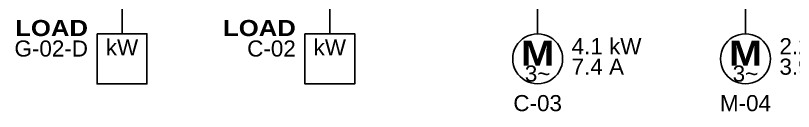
# Model space of a CAD drawing. Header units: millimetres. Extents: x 0 to 420, y 0 to 297.
# Drawn here: x 237.2 to 338.1, y 122.5 to 134.9 of the extents above; entities that cross this region are included whole.
import ezdxf
from ezdxf.enums import TextEntityAlignment as Align

# ---------------------------------------------------------------- set-up
doc = ezdxf.new("R2010")
doc.units = ezdxf.units.MM
doc.layers.add('291-E-DIAGRAMA', color=5, linetype='Continuous')
doc.layers.add('291-E-TEXTOS', color=7, linetype='Continuous')
doc.styles.add('ARIAL', font='arial.ttf')
doc.styles.add('ARIAL_BLACK', font='ariblk.ttf')

# ---------------------------------------------------------------- blocks, each defined once
blk = doc.blocks.new('LV_CABLE_RUN')
at = {"layer": '291-E-DIAGRAMA', "lineweight": 25, "true_color": 0xff0000}
for p, q in [((0, 0), (0, -52.07)), ((0, -57.07), (0, -60.07))]:
    blk.add_line(p, q, dxfattribs=at)
blk.add_lwpolyline([(1.265, -52.07), (0.015, -55.511), (-1.235, -52.07), (1.265, -52.07)], close=True, dxfattribs=at)
at = {"layer": '291-E-DIAGRAMA', "lineweight": 18, "true_color": 0xff0000}
blk.add_lwpolyline([(-1.235, -52.07), (1.265, -52.07), (0.015, -55.511)], close=True, dxfattribs=at)
at = {"layer": '291-E-DIAGRAMA', "true_color": 0xff0000}
blk.add_solid([(-1.235, -52.07), (1.265, -52.07), (0.015, -55.511)], dxfattribs=at)
at = {"layer": '291-E-TEXTOS', "true_color": 0x008800, "style": 'ARIAL'}
for tag, p, height in [('CABLE_INSULATION', (6, -50.07), 2.79), ('CABLE_TAG', (-0.8, -50.07), 3.49), ('CABLE_SPEC', (2.9, -50.07), 2.79)]:
    blk.add_attdef(tag, p, '', height=height, rotation=90, dxfattribs=at)
blk = doc.blocks.new('LV_LOAD_BOX_KW')
at = {"layer": '291-E-DIAGRAMA', "lineweight": 25, "true_color": 0x0000ff}
blk.add_line((0, 0), (0, -3.922), dxfattribs=at)
blk.add_lwpolyline([(-5.392, -3.922), (5.392, -3.922), (5.392, -14.706), (-5.392, -14.706)], close=True, dxfattribs=at)
at = {"layer": '291-E-TEXTOS', "color": 7, "style": 'ARIAL_BLACK'}
blk.add_text('LOAD', height=3.47, dxfattribs=at).set_placement((-7.353, -4.412), align=Align.RIGHT)
at = {"layer": '291-E-TEXTOS', "true_color": 0x0000ff, "style": 'ARIAL'}
blk.add_text('kW', height=3.47, dxfattribs=at).set_placement((0, -8.578), align=Align.CENTER)
at = {"layer": '291-E-TEXTOS', "true_color": 0x008800, "style": 'ARIAL'}
blk.add_attdef('TAG', text='', height=3.47, dxfattribs=at).set_placement((-7.353, -8.824), align=Align.RIGHT)
blk = doc.blocks.new('LV_MOTOR_3PH')
at = {"layer": '291-E-DIAGRAMA', "lineweight": 25, "true_color": 0x0000ff}
blk.add_line((0, 0), (0, -3.92), dxfattribs=at)
blk.add_lwpolyline([(5.39, -9.31), (5.34, -10.05), (5.2, -10.75), (4.97, -11.41), (4.66, -12.04), (4.27, -12.61), (3.81, -13.13), (3.3, -13.58), (2.72, -13.97), (2.1, -14.28), (1.43, -14.51), (0.73, -14.66), (0, -14.71), (-0.73, -14.66), (-1.43, -14.51), (-2.1, -14.28), (-2.72, -13.97), (-3.3, -13.58), (-3.81, -13.13), (-4.27, -12.61), (-4.66, -12.04), (-4.97, -11.41), (-5.2, -10.75), (-5.34, -10.05), (-5.39, -9.31), (-5.34, -8.58), (-5.2, -7.88), (-4.97, -7.21), (-4.66, -6.59), (-4.27, -6.02), (-3.81, -5.5), (-3.3, -5.04), (-2.72, -4.66), (-2.1, -4.35), (-1.43, -4.11), (-0.73, -3.97), (0, -3.92), (0.73, -3.97), (1.43, -4.11), (2.1, -4.35), (2.72, -4.66), (3.3, -5.04), (3.81, -5.5), (4.27, -6.02), (4.66, -6.59), (4.97, -7.21), (5.2, -7.88), (5.34, -8.58), (5.39, -9.31)], close=True, dxfattribs=at)
at = {"layer": '291-E-TEXTOS', "true_color": 0x0000ff}
for s, height, style, p in [('M', 5.39, 'ARIAL_BLACK', (0, -10.78)), ('3~', 3.47, 'ARIAL', (0, -14.22))]:
    blk.add_text(s, height=height, dxfattribs=dict(at, style=style)).set_placement(p, align=Align.CENTER)
at = {"layer": '291-E-TEXTOS', "true_color": 0x008800, "style": 'ARIAL'}
for tag, p in [('POWER_KW', (7.35, -8.33)), ('CURRENT', (7.35, -12.74))]:
    blk.add_attdef(tag, p, '', height=3.47, dxfattribs=at)
blk.add_attdef('TAG', text='', height=3.47, dxfattribs=at).set_placement((0, -20.59), align=Align.CENTER)

msp = doc.modelspace()

# ---------------------------------------------------------------- block references
at = {"layer": '291-E-DIAGRAMA', "xscale": 0.6003, "yscale": 0.6003, "zscale": 0.6003}
for name, p, values in [('LV_CABLE_RUN', (251.04, 170.92), {'CABLE_TAG': 'G-02-D / 20 m', 'CABLE_SPEC': '2x2.5 + PE 2.5 mm²', 'CABLE_INSULATION': 'XLPE/Cu IRAM 2178'}), ('LV_CABLE_RUN', (278, 170.92), {'CABLE_TAG': 'C-02 / 10 m', 'CABLE_SPEC': '3x6/6 mm² + PE 6 mm²', 'CABLE_INSULATION': 'XLPE/Cu IRAM 2178'}), ('LV_CABLE_RUN', (304.96, 170.92), {'CABLE_TAG': 'C-03 / 35 m', 'CABLE_SPEC': '3x2.5/2.5 mm² + PE 2.5 mm²', 'CABLE_INSULATION': 'XLPE/Cu IRAM 2178'}), ('LV_CABLE_RUN', (331.92, 170.92), {'CABLE_TAG': 'M-04 / 25 m', 'CABLE_SPEC': '3x2.5/2.5 mm² + PE 2.5 mm²', 'CABLE_INSULATION': 'XLPE/Cu IRAM 2178'}), ('LV_LOAD_BOX_KW', (251.04, 134.86), {'TAG': 'G-02-D'}), ('LV_LOAD_BOX_KW', (278, 134.86), {'TAG': 'C-02'}), ('LV_MOTOR_3PH', (304.96, 134.86), {'POWER_KW': '4.1 kW', 'CURRENT': '7.4 A', 'TAG': 'C-03'}), ('LV_MOTOR_3PH', (331.92, 134.86), {'POWER_KW': '2.2 kW', 'CURRENT': '3.9 A', 'TAG': 'M-04'})]:
    msp.add_blockref(name, p, dxfattribs=at).add_auto_attribs(values)

doc.saveas('drawing.dxf')
